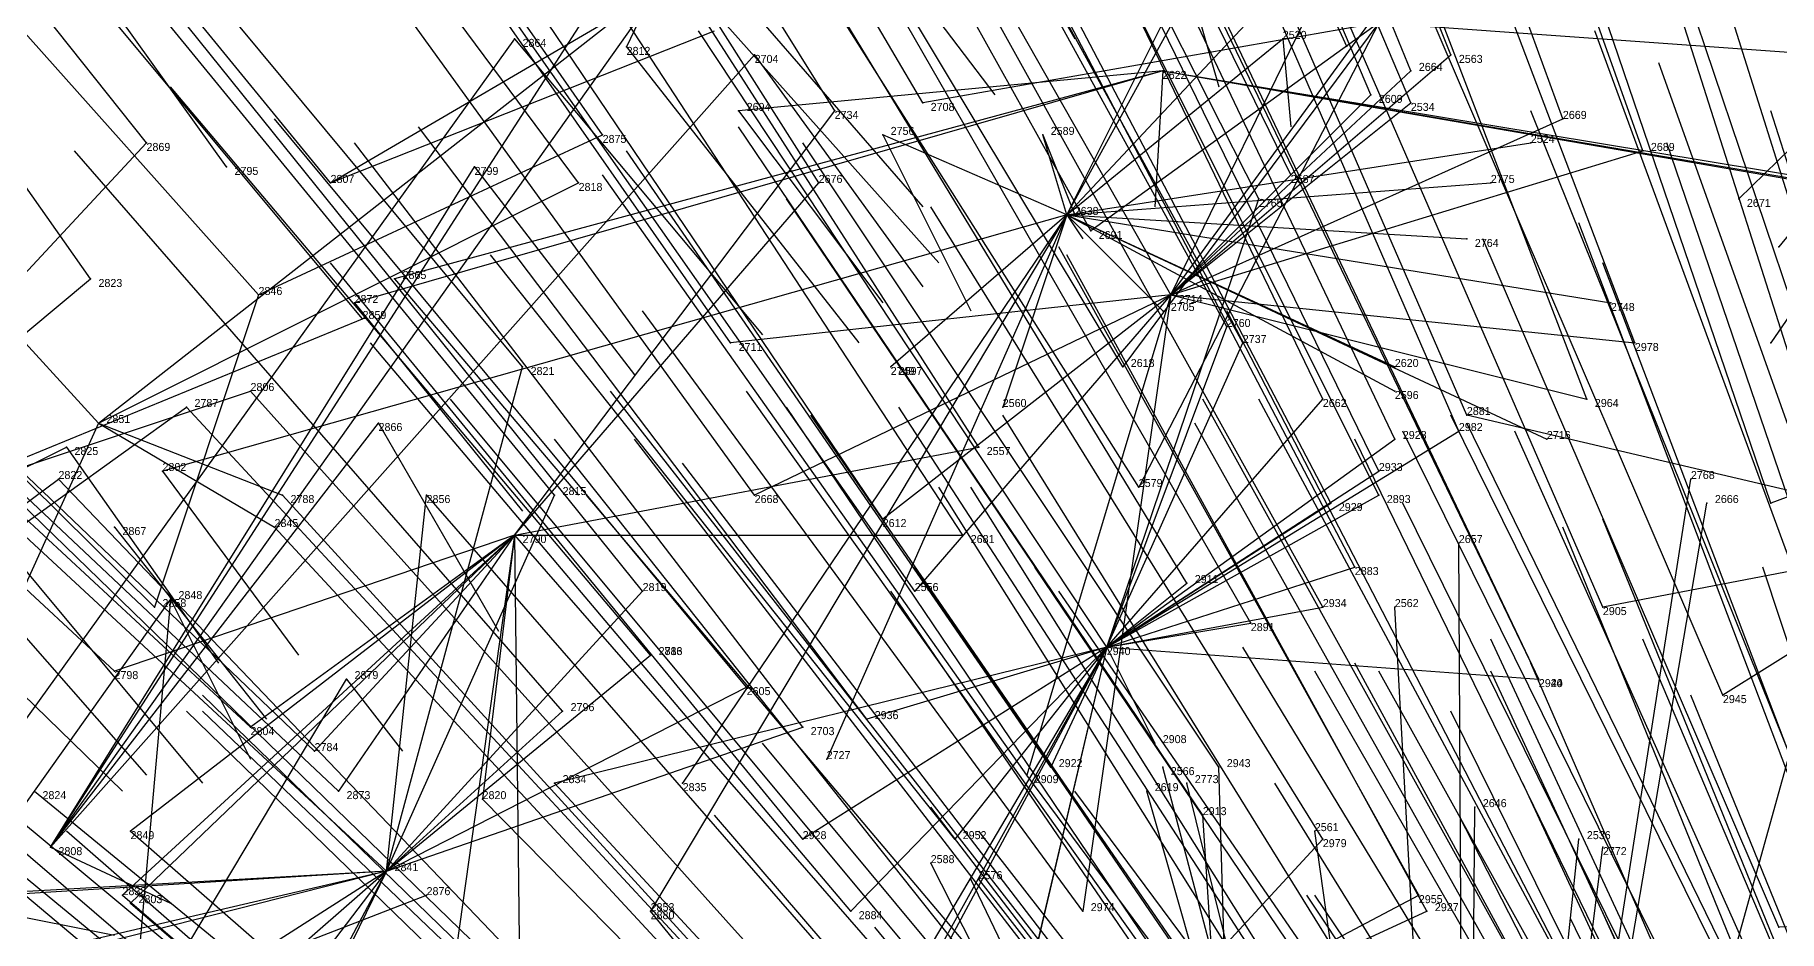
# Model space of a CAD drawing. Extents: x -0.5 to 0.59, y -0.5 to 0.58.
# Drawn here: x -0.3299 to -0.112, y 0.2675 to 0.3795 of the extents above; entities that cross this region are included whole.
import ezdxf

# ---------------------------------------------------------------- set-up
doc = ezdxf.new("R2010")
doc.units = 0
for name, color, linetype in [('Clients', 3, 'CONTINUOUS'), ('Facilities', 3, 'CONTINUOUS'), ('Facilities_lines', 3, 'CONTINUOUS'), ('Normals', 1, 'CONTINUOUS'), ('Source_points', 5, 'CONTINUOUS'), ('Text', 3, 'CONTINUOUS')]:
    doc.layers.add(name, color=color, linetype=linetype)

msp = doc.modelspace()

# ---------------------------------------------------------------- linework, layer by layer
at = {"layer": 'Clients', "color": 5}
for p in [(-0.256, 0.378, -1.25), (-0.174, 0.379, -1.25), (-0.24, 0.377, -1.25), (-0.158, 0.375, -1.018), (-0.153, 0.377, -1.016), (-0.219, 0.371, -1.076), (-0.163, 0.372, -1.015), (-0.158, 0.371, -1.007), (-0.242, 0.37, -1.25), (-0.23, 0.37, -1.089), (-0.139, 0.369, -0.987), (-0.259, 0.367, -1.123), (-0.224, 0.367, -1.25), (-0.204, 0.367, -1.25), (-0.316, 0.366, -1.209), (-0.143, 0.366, -1.25), (-0.129, 0.365, -0.968), (-0.275, 0.363, -1.25), (-0.173, 0.362, -1.003), (-0.262, 0.361, -1.115), (-0.232, 0.361, -1.074), (-0.148, 0.361, -1.25), (-0.177, 0.359, -1.001), (-0.117, 0.359, -1.25), (-0.198, 0.355, -1.016), (-0.151, 0.354, -1.25), (-0.112, 0.353, -1.25), (-0.323, 0.349, -1.25), (-0.285, 0.349, -1.25), (-0.29, 0.346, -1.25), (-0.189, 0.345, -1.25), (-0.133, 0.346, -1.25), (-0.289, 0.344, -1.125), (-0.181, 0.343, -0.97), (-0.243, 0.341, -1.046), (-0.179, 0.341, -0.964), (-0.13, 0.341, -0.912), (-0.113, 0.341, -1.25), (-0.269, 0.338, -1.079), (-0.223, 0.338, -1.25), (-0.223, 0.338, -1.25), (-0.194, 0.338, -0.975), (-0.16, 0.338, -1.25), (-0.303, 0.335, -1.13), (-0.169, 0.334, -0.935), (-0.16, 0.335, -1.25), (-0.136, 0.334, -0.9), (-0.311, 0.333, -1.139), (-0.209, 0.333, -1.25), (-0.151, 0.332, -0.912), (-0.287, 0.331, -1.25), (-0.152, 0.33, -0.909), (-0.326, 0.328, -1.25), (-0.212, 0.328, -0.975), (-0.16, 0.329, -0.915), (-0.141, 0.329, -1.25), (-0.314, 0.325, -1.25), (-0.162, 0.325, -0.909), (-0.327, 0.324, -1.152), (-0.192, 0.323, -0.939), (-0.123, 0.324, -1.25), (-0.299, 0.322, -1.098), (-0.281, 0.322, -1.068), (-0.265, 0.322, -1.042), (-0.24, 0.322, -1.004), (-0.168, 0.321, -0.905), (-0.162, 0.322, -0.9), (-0.121, 0.321, -1.25), (-0.113, 0.321, -0.851), (-0.224, 0.319, -0.974), (-0.3, 0.318, -1.093), (-0.214, 0.317, -0.956), (-0.152, 0.316, -1.25), (-0.165, 0.313, -0.884), (-0.254, 0.31, -1.003), (-0.22, 0.31, -0.952), (-0.186, 0.311, -0.907), (-0.315, 0.308, -1.101), (-0.169, 0.308, -0.88), (-0.16, 0.308, -1.25), (-0.134, 0.308, -0.84), (-0.178, 0.306, -0.885), (-0.253, 0.302, -0.985), (-0.253, 0.302, -0.985), (-0.32, 0.3, -1.096), (-0.291, 0.299, -1.25), (-0.142, 0.299, -0.828), (-0.142, 0.299, -0.828), (-0.241, 0.298, -0.958), (-0.119, 0.297, -0.8), (-0.264, 0.295, -0.99), (-0.303, 0.293, -1.054), (-0.234, 0.293, -0.937), (-0.226, 0.294, -0.927), (-0.295, 0.29, -1.035), (-0.19, 0.291, -0.869), (-0.231, 0.289, -1.25), (-0.203, 0.288, -0.881), (-0.189, 0.288, -1.25), (-0.182, 0.288, -0.853), (-0.265, 0.286, -0.975), (-0.249, 0.286, -1.25), (-0.206, 0.287, -0.882), (-0.186, 0.286, -1.25), (-0.292, 0.285, -1.019), (-0.274, 0.284, -0.987), (-0.191, 0.285, -1.25), (-0.184, 0.282, -0.843), (-0.15, 0.283, -1.25), (-0.318, 0.28, -1.059), (-0.17, 0.28, -1.25), (-0.234, 0.279, -0.912), (-0.215, 0.279, -0.881), (-0.169, 0.279, -0.815), (-0.137, 0.279, -1.25), (-0.134, 0.278, -1.25), (-0.218, 0.276, -1.25), (-0.213, 0.274, -1.25), (-0.319, 0.272, -1.049), (-0.318, 0.271, -1.045), (-0.281, 0.272, -1.25), (-0.157, 0.272, -0.784), (-0.253, 0.27, -1.25), (-0.253, 0.27, -1.25), (-0.228, 0.27, -0.882), (-0.199, 0.27, -0.838), (-0.156, 0.27, -0.78), (-0.112, 0.268, -0.727)]:
    msp.add_point(p, dxfattribs=at)
at = {"layer": 'Facilities', "color": 3}
for p in [(-0.27, 0.379, -1.25), (-0.189, 0.375, -1.25), (-0.306, 0.363, -1.186), (-0.293, 0.361, -1.163), (-0.201, 0.357, -1.25), (-0.302, 0.347, -1.152), (-0.188, 0.347, -0.985), (-0.322, 0.331, -1.155), (-0.32, 0.318, -1.25), (-0.27, 0.317, -1.041), (-0.313, 0.309, -1.25), (-0.196, 0.303, -0.902), (-0.328, 0.278, -1.25), (-0.286, 0.275, -0.992)]:
    msp.add_point(p, dxfattribs=at)
at = {"layer": 'Facilities_lines', "color": 3}
for p, q in [((-0.231, 0.431, -1.224), (-0.256, 0.378, -1.25)), ((-0.201, 0.357, -1.25), (-0.174, 0.406, -1.25)), ((-0.068, 0.407, -1.25), (-0.117, 0.359, -1.25)), ((-0.068, 0.407, -1.25), (-0.113, 0.341, -1.25)), ((-0.068, 0.407, -1.25), (-0.112, 0.353, -1.25)), ((-0.293, 0.361, -1.163), (-0.223, 0.402, -1.151)), ((-0.328, 0.278, -1.25), (-0.252, 0.396, -1.25)), ((-0.322, 0.331, -1.155), (-0.244, 0.392, -1.154)), ((-0.328, 0.278, -1.25), (-0.25, 0.388, -1.25)), ((-0.201, 0.357, -1.25), (-0.171, 0.389, -1.25)), ((-0.201, 0.357, -1.25), (-0.186, 0.387, -1.25)), ((-0.188, 0.347, -0.985), (-0.169, 0.386, -1.053)), ((-0.188, 0.347, -0.985), (-0.161, 0.384, -1.041)), ((-0.293, 0.361, -1.163), (-0.245, 0.38, -1.13)), ((-0.162, 0.381, -1.034), (-0.219, 0.371, -1.076)), ((-0.162, 0.381, -1.034), (-0.198, 0.355, -1.016)), ((-0.162, 0.381, -1.034), (-0.194, 0.338, -0.975)), ((-0.162, 0.381, -1.034), (-0.192, 0.323, -0.939)), ((-0.162, 0.381, -1.034), (-0.092, 0.376, -0.967)), ((-0.27, 0.379, -1.25), (-0.357, 0.258, -1.25)), ((-0.201, 0.357, -1.25), (-0.174, 0.379, -1.25)), ((-0.328, 0.278, -1.25), (-0.24, 0.377, -1.25)), ((-0.189, 0.375, -1.25), (-0.29, 0.346, -1.25)), ((-0.189, 0.375, -1.25), (-0.285, 0.349, -1.25)), ((-0.189, 0.375, -1.25), (-0.242, 0.37, -1.25)), ((-0.189, 0.375, -1.25), (-0.05, 0.351, -1.25)), ((-0.189, 0.375, -1.25), (0.022, 0.339, -1.25)), ((-0.189, 0.375, -1.25), (-0.02, 0.347, -1.25)), ((-0.188, 0.347, -0.985), (-0.153, 0.377, -1.016)), ((-0.188, 0.347, -0.985), (-0.158, 0.375, -1.018)), ((-0.188, 0.347, -0.985), (-0.163, 0.372, -1.015)), ((-0.188, 0.347, -0.985), (-0.158, 0.371, -1.007)), ((-0.27, 0.317, -1.041), (-0.23, 0.37, -1.089)), ((-0.188, 0.347, -0.985), (-0.139, 0.369, -0.987)), ((-0.302, 0.347, -1.152), (-0.259, 0.367, -1.123)), ((-0.201, 0.357, -1.25), (-0.224, 0.367, -1.25)), ((-0.201, 0.357, -1.25), (-0.204, 0.367, -1.25)), ((-0.396, 0.28, -1.213), (-0.316, 0.366, -1.209)), ((-0.201, 0.357, -1.25), (-0.143, 0.366, -1.25)), ((-0.188, 0.347, -0.985), (-0.129, 0.365, -0.968)), ((-0.328, 0.278, -1.25), (-0.275, 0.363, -1.25)), ((-0.188, 0.347, -0.985), (-0.173, 0.362, -1.003)), ((-0.322, 0.331, -1.155), (-0.262, 0.361, -1.115)), ((-0.27, 0.317, -1.041), (-0.232, 0.361, -1.074)), ((-0.201, 0.357, -1.25), (-0.148, 0.361, -1.25)), ((-0.196, 0.303, -0.902), (-0.177, 0.359, -1.001)), ((-0.201, 0.357, -1.25), (-0.314, 0.325, -1.25)), ((-0.201, 0.357, -1.25), (-0.253, 0.27, -1.25)), ((-0.201, 0.357, -1.25), (-0.249, 0.286, -1.25)), ((-0.201, 0.357, -1.25), (-0.231, 0.289, -1.25)), ((-0.201, 0.357, -1.25), (-0.223, 0.338, -1.25)), ((-0.201, 0.357, -1.25), (-0.223, 0.338, -1.25)), ((-0.201, 0.357, -1.25), (-0.209, 0.333, -1.25)), ((-0.201, 0.357, -1.25), (-0.16, 0.335, -1.25)), ((-0.201, 0.357, -1.25), (-0.16, 0.338, -1.25)), ((-0.201, 0.357, -1.25), (-0.189, 0.345, -1.25)), ((-0.201, 0.357, -1.25), (-0.141, 0.329, -1.25)), ((-0.201, 0.357, -1.25), (-0.133, 0.346, -1.25)), ((-0.201, 0.357, -1.25), (-0.151, 0.354, -1.25)), ((-0.394, 0.29, -1.223), (-0.323, 0.349, -1.25)), ((-0.302, 0.347, -1.152), (-0.315, 0.308, -1.101)), ((-0.188, 0.347, -0.985), (-0.243, 0.341, -1.046)), ((-0.188, 0.347, -0.985), (-0.24, 0.322, -1.004)), ((-0.188, 0.347, -0.985), (-0.224, 0.319, -0.974)), ((-0.188, 0.347, -0.985), (-0.22, 0.31, -0.952)), ((-0.188, 0.347, -0.985), (-0.206, 0.287, -0.882)), ((-0.188, 0.347, -0.985), (-0.199, 0.27, -0.838)), ((-0.188, 0.347, -0.985), (-0.136, 0.334, -0.9)), ((-0.188, 0.347, -0.985), (-0.13, 0.341, -0.912)), ((-0.345, 0.321, -1.179), (-0.289, 0.344, -1.125)), ((-0.196, 0.303, -0.902), (-0.181, 0.343, -0.97)), ((-0.196, 0.303, -0.902), (-0.179, 0.341, -0.964)), ((-0.286, 0.275, -0.992), (-0.269, 0.338, -1.079)), ((-0.064, 0.339, -0.863), (-0.113, 0.321, -0.851)), ((-0.345, 0.321, -1.179), (-0.303, 0.335, -1.13)), ((-0.196, 0.303, -0.902), (-0.169, 0.334, -0.935)), ((-0.361, 0.297, -1.169), (-0.311, 0.333, -1.139)), ((-0.087, 0.317, -0.823), (-0.151, 0.332, -0.912)), ((-0.322, 0.331, -1.155), (-0.341, 0.289, -1.119)), ((-0.328, 0.278, -1.25), (-0.287, 0.331, -1.25)), ((-0.322, 0.331, -1.155), (-0.299, 0.322, -1.098)), ((-0.322, 0.331, -1.155), (-0.3, 0.318, -1.093)), ((-0.196, 0.303, -0.902), (-0.152, 0.33, -0.909)), ((-0.396, 0.293, -1.232), (-0.326, 0.328, -1.25)), ((-0.27, 0.317, -1.041), (-0.212, 0.328, -0.975)), ((-0.196, 0.303, -0.902), (-0.16, 0.329, -0.915)), ((-0.196, 0.303, -0.902), (-0.162, 0.325, -0.909)), ((-0.386, 0.28, -1.192), (-0.327, 0.324, -1.152)), ((-0.151, 0.145, -1.25), (-0.123, 0.324, -1.25)), ((-0.286, 0.275, -0.992), (-0.265, 0.322, -1.042)), ((-0.286, 0.275, -0.992), (-0.281, 0.322, -1.068)), ((-0.196, 0.303, -0.902), (-0.162, 0.322, -0.9)), ((-0.196, 0.303, -0.902), (-0.168, 0.321, -0.905)), ((-0.151, 0.145, -1.25), (-0.121, 0.321, -1.25)), ((-0.27, 0.317, -1.041), (-0.32, 0.3, -1.096)), ((-0.27, 0.317, -1.041), (-0.319, 0.272, -1.049)), ((-0.27, 0.317, -1.041), (-0.318, 0.271, -1.045)), ((-0.27, 0.317, -1.041), (-0.318, 0.28, -1.059)), ((-0.27, 0.317, -1.041), (-0.303, 0.293, -1.054)), ((-0.27, 0.317, -1.041), (-0.295, 0.29, -1.035)), ((-0.27, 0.317, -1.041), (-0.292, 0.285, -1.019)), ((-0.27, 0.317, -1.041), (-0.279, 0.253, -0.94)), ((-0.27, 0.317, -1.041), (-0.274, 0.284, -0.987)), ((-0.27, 0.317, -1.041), (-0.214, 0.317, -0.956)), ((-0.27, 0.317, -1.041), (-0.269, 0.23, -0.885)), ((-0.087, 0.317, -0.823), (-0.134, 0.308, -0.84)), ((-0.087, 0.317, -0.823), (-0.119, 0.297, -0.8)), ((-0.151, 0.145, -1.25), (-0.152, 0.316, -1.25)), ((-0.196, 0.303, -0.902), (-0.165, 0.313, -0.884)), ((-0.286, 0.275, -0.992), (-0.254, 0.31, -1.003)), ((-0.196, 0.303, -0.902), (-0.186, 0.311, -0.907)), ((-0.313, 0.309, -1.25), (-0.34, 0.271, -1.25)), ((-0.313, 0.309, -1.25), (-0.317, 0.264, -1.25)), ((-0.196, 0.303, -0.902), (-0.169, 0.308, -0.88)), ((-0.151, 0.145, -1.25), (-0.16, 0.308, -1.25)), ((-0.196, 0.303, -0.902), (-0.178, 0.306, -0.885)), ((-0.196, 0.303, -0.902), (-0.265, 0.286, -0.975)), ((-0.196, 0.303, -0.902), (-0.234, 0.279, -0.912)), ((-0.196, 0.303, -0.902), (-0.228, 0.27, -0.882)), ((-0.196, 0.303, -0.902), (-0.226, 0.294, -0.927)), ((-0.196, 0.303, -0.902), (-0.222, 0.259, -0.853)), ((-0.196, 0.303, -0.902), (-0.221, 0.258, -0.849)), ((-0.196, 0.303, -0.902), (-0.218, 0.262, -0.853)), ((-0.196, 0.303, -0.902), (-0.215, 0.279, -0.881)), ((-0.196, 0.303, -0.902), (-0.208, 0.252, -0.817)), ((-0.196, 0.303, -0.902), (-0.207, 0.256, -0.823)), ((-0.196, 0.303, -0.902), (-0.203, 0.288, -0.881)), ((-0.196, 0.303, -0.902), (-0.142, 0.299, -0.828)), ((-0.196, 0.303, -0.902), (-0.19, 0.291, -0.869)), ((-0.196, 0.303, -0.902), (-0.142, 0.299, -0.828)), ((-0.286, 0.275, -0.992), (-0.253, 0.302, -0.985)), ((-0.286, 0.275, -0.992), (-0.253, 0.302, -0.985)), ((-0.355, 0.192, -1.25), (-0.291, 0.299, -1.25)), ((-0.286, 0.275, -0.992), (-0.241, 0.298, -0.958)), ((-0.286, 0.275, -0.992), (-0.264, 0.295, -0.99)), ((-0.286, 0.275, -0.992), (-0.234, 0.293, -0.937)), ((-0.151, 0.145, -1.25), (-0.11, 0.292, -1.25)), ((-0.151, 0.145, -1.25), (-0.189, 0.288, -1.25)), ((-0.18, 0.22, -0.711), (-0.182, 0.288, -0.853)), ((-0.151, 0.145, -1.25), (-0.186, 0.286, -1.25)), ((-0.151, 0.145, -1.25), (-0.191, 0.285, -1.25)), ((-0.18, 0.22, -0.711), (-0.184, 0.282, -0.843)), ((-0.151, 0.145, -1.25), (-0.15, 0.283, -1.25)), ((-0.151, 0.145, -1.25), (-0.17, 0.28, -1.25)), ((-0.193, 0.253, -0.794), (-0.169, 0.279, -0.815)), ((-0.151, 0.145, -1.25), (-0.137, 0.279, -1.25)), ((-0.151, 0.145, -1.25), (-0.134, 0.278, -1.25)), ((-0.286, 0.275, -0.992), (-0.357, 0.257, -1.099)), ((-0.286, 0.275, -0.992), (-0.357, 0.271, -1.121)), ((-0.286, 0.275, -0.992), (-0.35, 0.271, -1.108)), ((-0.286, 0.275, -0.992), (-0.346, 0.261, -1.083)), ((-0.286, 0.275, -0.992), (-0.344, 0.238, -1.046)), ((-0.286, 0.275, -0.992), (-0.325, 0.224, -0.987)), ((-0.286, 0.275, -0.992), (-0.325, 0.241, -1.012)), ((-0.286, 0.275, -0.992), (-0.312, 0.222, -0.956)), ((-0.286, 0.275, -0.992), (-0.309, 0.232, -0.965)), ((-0.151, 0.145, -1.25), (-0.218, 0.276, -1.25)), ((-0.151, 0.145, -1.25), (-0.213, 0.274, -1.25)), ((-0.325, 0.255, -1.25), (-0.281, 0.272, -1.25)), ((-0.193, 0.253, -0.794), (-0.157, 0.272, -0.784)), ((-0.151, 0.145, -1.25), (-0.253, 0.27, -1.25)), ((-0.193, 0.253, -0.794), (-0.156, 0.27, -0.78)), ((-0.057, 0.269, -0.686), (-0.112, 0.268, -0.727))]:
    msp.add_line(p, q, dxfattribs=at)
at = {"layer": 'Normals', "color": 1}
for p, q in [((-0.158, 0.375, -1.018), (-0.193, 0.461, -0.98)), ((-0.153, 0.377, -1.016), (-0.187, 0.462, -0.978)), ((-0.163, 0.372, -1.015), (-0.199, 0.457, -0.977)), ((-0.158, 0.371, -1.007), (-0.194, 0.456, -0.97)), ((-0.139, 0.369, -0.987), (-0.171, 0.457, -0.95)), ((-0.129, 0.365, -0.968), (-0.16, 0.452, -0.93)), ((-0.219, 0.371, -1.076), (-0.266, 0.451, -1.039)), ((-0.23, 0.37, -1.089), (-0.279, 0.449, -1.052)), ((-0.173, 0.362, -1.003), (-0.214, 0.446, -0.966)), ((-0.316, 0.366, -1.209), (-0.378, 0.444, -1.209)), ((-0.306, 0.363, -1.186), (-0.364, 0.444, -1.179)), ((-0.259, 0.367, -1.123), (-0.312, 0.443, -1.085)), ((-0.177, 0.359, -1.001), (-0.219, 0.442, -0.965)), ((-0.232, 0.361, -1.074), (-0.282, 0.44, -1.037)), ((-0.293, 0.361, -1.163), (-0.356, 0.438, -1.15)), ((-0.198, 0.355, -1.016), (-0.243, 0.436, -0.979)), ((-0.262, 0.361, -1.115), (-0.317, 0.435, -1.077)), ((-0.188, 0.347, -0.985), (-0.234, 0.428, -0.949)), ((-0.13, 0.341, -0.912), (-0.163, 0.428, -0.875)), ((-0.181, 0.343, -0.97), (-0.226, 0.425, -0.934)), ((-0.179, 0.341, -0.964), (-0.224, 0.423, -0.928)), ((-0.302, 0.347, -1.152), (-0.368, 0.421, -1.132)), ((-0.136, 0.334, -0.9), (-0.169, 0.42, -0.864)), ((-0.243, 0.341, -1.046), (-0.296, 0.417, -1.009)), ((-0.194, 0.338, -0.975), (-0.242, 0.418, -0.939)), ((-0.169, 0.334, -0.935), (-0.209, 0.417, -0.897)), ((-0.151, 0.332, -0.912), (-0.188, 0.417, -0.875)), ((-0.101, 0.328, -0.858), (-0.129, 0.417, -0.822)), ((-0.289, 0.344, -1.125), (-0.349, 0.416, -1.087)), ((-0.221, 0.416, -1.25), (-0.2, 0.379, -1.159)), ((-0.152, 0.33, -0.909), (-0.189, 0.415, -0.872)), ((-0.323, 0.349, -1.25), (-0.368, 0.413, -1.312)), ((-0.16, 0.329, -0.915), (-0.2, 0.413, -0.878)), ((-0.102, 0.321, -0.843), (-0.132, 0.41, -0.806)), ((-0.269, 0.338, -1.079), (-0.328, 0.409, -1.043)), ((-0.238, 0.409, -1.25), (-0.21, 0.372, -1.161)), ((-0.162, 0.325, -0.909), (-0.203, 0.409, -0.872)), ((-0.113, 0.321, -0.851), (-0.143, 0.409, -0.814)), ((-0.212, 0.328, -0.975), (-0.262, 0.406, -0.94)), ((-0.162, 0.322, -0.9), (-0.203, 0.404, -0.862)), ((-0.322, 0.331, -1.155), (-0.388, 0.403, -1.131)), ((-0.192, 0.323, -0.939), (-0.242, 0.402, -0.904)), ((-0.168, 0.321, -0.905), (-0.211, 0.403, -0.867)), ((-0.102, 0.312, -0.82), (-0.13, 0.4, -0.783)), ((-0.24, 0.322, -1.004), (-0.295, 0.398, -0.968)), ((-0.224, 0.319, -0.974), (-0.276, 0.396, -0.939)), ((-0.214, 0.317, -0.956), (-0.265, 0.395, -0.92)), ((-0.252, 0.396, -1.25), (-0.219, 0.358, -1.163)), ((-0.165, 0.313, -0.884), (-0.208, 0.395, -0.846)), ((-0.265, 0.322, -1.042), (-0.324, 0.394, -1.005)), ((-0.134, 0.308, -0.84), (-0.171, 0.393, -0.801)), ((-0.25, 0.388, -1.25), (-0.217, 0.351, -1.163)), ((-0.186, 0.311, -0.907), (-0.234, 0.39, -0.869)), ((-0.169, 0.308, -0.88), (-0.214, 0.389, -0.841)), ((-0.171, 0.389, -1.25), (-0.166, 0.378, -1.151)), ((-0.22, 0.31, -0.952), (-0.274, 0.387, -0.915)), ((-0.178, 0.306, -0.885), (-0.224, 0.386, -0.846)), ((-0.186, 0.387, -1.25), (-0.182, 0.373, -1.151)), ((-0.254, 0.31, -1.003), (-0.312, 0.382, -0.965)), ((-0.142, 0.299, -0.828), (-0.182, 0.383, -0.79)), ((-0.142, 0.299, -0.828), (-0.182, 0.382, -0.789)), ((-0.119, 0.297, -0.8), (-0.156, 0.383, -0.764)), ((-0.196, 0.303, -0.902), (-0.247, 0.38, -0.864)), ((-0.103, 0.293, -0.776), (-0.135, 0.38, -0.739)), ((-0.27, 0.379, -1.25), (-0.239, 0.342, -1.162)), ((-0.256, 0.378, -1.25), (-0.227, 0.341, -1.162)), ((-0.174, 0.379, -1.25), (-0.173, 0.368, -1.151)), ((-0.24, 0.377, -1.25), (-0.219, 0.348, -1.156)), ((-0.189, 0.375, -1.25), (-0.19, 0.358, -1.151)), ((-0.096, 0.289, -0.76), (-0.127, 0.376, -0.723)), ((-0.315, 0.308, -1.101), (-0.381, 0.373, -1.064)), ((-0.253, 0.302, -0.985), (-0.313, 0.373, -0.947)), ((-0.253, 0.302, -0.985), (-0.313, 0.373, -0.947)), ((-0.241, 0.298, -0.958), (-0.3, 0.369, -0.92)), ((-0.242, 0.37, -1.25), (-0.224, 0.346, -1.155)), ((-0.108, 0.283, -0.759), (-0.143, 0.37, -0.722)), ((-0.085, 0.282, -0.737), (-0.113, 0.37, -0.699)), ((-0.226, 0.294, -0.927), (-0.282, 0.368, -0.89)), ((-0.19, 0.291, -0.869), (-0.242, 0.368, -0.832)), ((-0.224, 0.367, -1.25), (-0.213, 0.345, -1.153)), ((-0.204, 0.367, -1.25), (-0.2, 0.357, -1.151)), ((-0.264, 0.295, -0.99), (-0.325, 0.365, -0.952)), ((-0.234, 0.293, -0.937), (-0.29, 0.366, -0.899)), ((-0.203, 0.288, -0.881), (-0.256, 0.365, -0.844)), ((-0.182, 0.288, -0.853), (-0.234, 0.366, -0.816)), ((-0.143, 0.366, -1.25), (-0.143, 0.366, -1.15)), ((-0.096, 0.278, -0.735), (-0.126, 0.366, -0.698)), ((-0.32, 0.3, -1.096), (-0.388, 0.363, -1.059)), ((-0.275, 0.363, -1.25), (-0.255, 0.337, -1.156)), ((-0.206, 0.287, -0.882), (-0.259, 0.362, -0.845)), ((-0.148, 0.361, -1.25), (-0.148, 0.361, -1.15)), ((-0.184, 0.282, -0.843), (-0.236, 0.359, -0.806)), ((-0.169, 0.279, -0.815), (-0.218, 0.358, -0.779)), ((-0.117, 0.359, -1.25), (-0.117, 0.359, -1.15)), ((-0.303, 0.293, -1.054), (-0.371, 0.356, -1.016)), ((-0.201, 0.357, -1.25), (-0.199, 0.354, -1.15)), ((-0.104, 0.269, -0.721), (-0.137, 0.356, -0.685)), ((-0.295, 0.29, -1.035), (-0.362, 0.354, -0.997)), ((-0.151, 0.354, -1.25), (-0.151, 0.354, -1.15)), ((-0.112, 0.268, -0.727), (-0.149, 0.354, -0.69)), ((-0.234, 0.279, -0.912), (-0.293, 0.351, -0.875)), ((-0.215, 0.279, -0.881), (-0.273, 0.352, -0.845)), ((-0.157, 0.272, -0.784), (-0.202, 0.353, -0.749)), ((-0.156, 0.27, -0.78), (-0.201, 0.352, -0.744)), ((-0.101, 0.264, -0.708), (-0.134, 0.351, -0.67)), ((-0.112, 0.353, -1.25), (-0.112, 0.353, -1.15)), ((-0.285, 0.349, -1.25), (-0.262, 0.322, -1.157)), ((-0.292, 0.285, -1.019), (-0.359, 0.348, -0.98)), ((-0.29, 0.346, -1.25), (-0.269, 0.32, -1.156)), ((-0.199, 0.27, -0.838), (-0.254, 0.345, -0.802)), ((-0.189, 0.345, -1.25), (-0.189, 0.345, -1.15)), ((-0.138, 0.262, -0.74), (-0.181, 0.345, -0.704)), ((-0.133, 0.346, -1.25), (-0.133, 0.346, -1.15)), ((-0.228, 0.27, -0.882), (-0.288, 0.341, -0.846)), ((-0.113, 0.341, -1.25), (-0.113, 0.341, -1.15)), ((-0.354, 0.34, -1.25), (-0.309, 0.286, -1.179)), ((-0.286, 0.275, -0.992), (-0.354, 0.338, -0.954)), ((-0.223, 0.338, -1.25), (-0.223, 0.338, -1.15)), ((-0.223, 0.338, -1.25), (-0.223, 0.338, -1.15)), ((-0.16, 0.338, -1.25), (-0.16, 0.338, -1.15)), ((-0.359, 0.336, -1.25), (-0.316, 0.287, -1.174)), ((-0.303, 0.335, -1.13), (-0.241, 0.266, -1.167)), ((-0.218, 0.262, -0.853), (-0.278, 0.334, -0.817)), ((-0.201, 0.262, -0.825), (-0.258, 0.335, -0.788)), ((-0.187, 0.259, -0.8), (-0.241, 0.335, -0.763)), ((-0.139, 0.253, -0.722), (-0.184, 0.334, -0.685)), ((-0.133, 0.252, -0.712), (-0.177, 0.334, -0.676)), ((-0.16, 0.335, -1.25), (-0.16, 0.335, -1.15)), ((-0.311, 0.333, -1.139), (-0.248, 0.265, -1.176)), ((-0.184, 0.256, -0.788), (-0.236, 0.333, -0.752)), ((-0.18, 0.255, -0.781), (-0.233, 0.332, -0.744)), ((-0.172, 0.256, -0.77), (-0.222, 0.333, -0.732)), ((-0.209, 0.333, -1.25), (-0.209, 0.333, -1.15)), ((-0.16, 0.253, -0.748), (-0.209, 0.332, -0.71)), ((-0.112, 0.249, -0.682), (-0.153, 0.332, -0.645)), ((-0.274, 0.265, -0.954), (-0.341, 0.33, -0.917)), ((-0.287, 0.331, -1.25), (-0.272, 0.305, -1.155)), ((-0.139, 0.249, -0.714), (-0.185, 0.331, -0.677)), ((-0.118, 0.247, -0.684), (-0.159, 0.33, -0.647)), ((-0.11, 0.247, -0.675), (-0.151, 0.331, -0.639)), ((-0.107, 0.245, -0.669), (-0.145, 0.33, -0.631)), ((-0.326, 0.328, -1.25), (-0.307, 0.301, -1.155)), ((-0.207, 0.256, -0.823), (-0.265, 0.329, -0.787)), ((-0.198, 0.255, -0.808), (-0.255, 0.329, -0.771)), ((-0.124, 0.245, -0.687), (-0.165, 0.329, -0.651)), ((-0.141, 0.329, -1.25), (-0.141, 0.329, -1.15)), ((-0.314, 0.325, -1.25), (-0.297, 0.302, -1.154)), ((-0.193, 0.253, -0.794), (-0.249, 0.326, -0.757)), ((-0.327, 0.324, -1.152), (-0.261, 0.255, -1.18)), ((-0.168, 0.245, -0.743), (-0.217, 0.323, -0.705)), ((-0.164, 0.245, -0.737), (-0.213, 0.323, -0.699)), ((-0.123, 0.324, -1.25), (-0.123, 0.324, -1.15)), ((-0.356, 0.321, -1.25), (-0.319, 0.285, -1.164)), ((-0.299, 0.322, -1.098), (-0.236, 0.253, -1.135)), ((-0.281, 0.322, -1.068), (-0.22, 0.252, -1.104)), ((-0.201, 0.251, -0.804), (-0.261, 0.322, -0.767)), ((-0.118, 0.238, -0.663), (-0.159, 0.321, -0.625)), ((-0.121, 0.321, -1.25), (-0.121, 0.321, -1.15)), ((-0.311, 0.26, -1.014), (-0.381, 0.32, -0.976)), ((-0.099, 0.233, -0.633), (-0.134, 0.319, -0.596)), ((-0.32, 0.318, -1.25), (-0.301, 0.294, -1.155)), ((-0.3, 0.318, -1.093), (-0.237, 0.25, -1.131)), ((-0.27, 0.317, -1.041), (-0.209, 0.247, -1.078)), ((-0.104, 0.232, -0.635), (-0.139, 0.318, -0.597)), ((-0.152, 0.316, -1.25), (-0.152, 0.316, -1.15)), ((-0.168, 0.237, -0.726), (-0.22, 0.313, -0.688)), ((-0.153, 0.236, -0.703), (-0.205, 0.313, -0.665)), ((-0.085, 0.225, -0.602), (-0.114, 0.313, -0.564)), ((-0.171, 0.234, -0.724), (-0.223, 0.31, -0.686)), ((-0.149, 0.233, -0.692), (-0.202, 0.31, -0.655)), ((-0.313, 0.309, -1.25), (-0.303, 0.289, -1.153)), ((-0.16, 0.308, -1.25), (-0.16, 0.308, -1.15)), ((-0.131, 0.224, -0.649), (-0.179, 0.303, -0.611)), ((-0.109, 0.22, -0.615), (-0.148, 0.304, -0.577)), ((-0.093, 0.219, -0.594), (-0.129, 0.304, -0.557)), ((-0.121, 0.22, -0.628), (-0.165, 0.301, -0.591)), ((-0.106, 0.216, -0.601), (-0.143, 0.301, -0.564)), ((-0.291, 0.299, -1.25), (-0.284, 0.29, -1.151)), ((-0.124, 0.22, -0.631), (-0.17, 0.3, -0.593)), ((-0.117, 0.219, -0.62), (-0.162, 0.3, -0.583)), ((-0.109, 0.216, -0.605), (-0.148, 0.3, -0.568)), ((-0.361, 0.297, -1.169), (-0.287, 0.235, -1.195)), ((-0.242, 0.232, -0.838), (-0.309, 0.297, -0.801)), ((-0.088, 0.211, -0.573), (-0.123, 0.297, -0.534)), ((-0.244, 0.23, -0.839), (-0.311, 0.295, -0.802)), ((-0.242, 0.231, -0.837), (-0.309, 0.295, -0.8)), ((-0.112, 0.212, -0.599), (-0.153, 0.295, -0.562)), ((-0.18, 0.22, -0.711), (-0.239, 0.291, -0.673)), ((-0.341, 0.289, -1.119), (-0.27, 0.23, -1.155)), ((-0.231, 0.289, -1.25), (-0.231, 0.289, -1.15)), ((-0.189, 0.288, -1.25), (-0.189, 0.288, -1.15)), ((-0.265, 0.286, -0.975), (-0.202, 0.218, -1.013)), ((-0.249, 0.286, -1.25), (-0.249, 0.286, -1.15)), ((-0.151, 0.213, -0.652), (-0.206, 0.287, -0.614)), ((-0.186, 0.286, -1.25), (-0.186, 0.286, -1.15)), ((-0.126, 0.207, -0.606), (-0.175, 0.286, -0.57)), ((-0.105, 0.202, -0.57), (-0.144, 0.286, -0.532)), ((-0.33, 0.285, -1.089), (-0.258, 0.226, -1.126)), ((-0.274, 0.284, -0.987), (-0.21, 0.219, -1.026)), ((-0.145, 0.211, -0.64), (-0.2, 0.285, -0.603)), ((-0.191, 0.285, -1.25), (-0.191, 0.285, -1.15)), ((-0.184, 0.211, -0.7), (-0.245, 0.282, -0.663)), ((-0.162, 0.21, -0.663), (-0.218, 0.283, -0.625)), ((-0.11, 0.2, -0.569), (-0.152, 0.282, -0.532)), ((-0.15, 0.283, -1.25), (-0.15, 0.283, -1.15)), ((-0.256, 0.219, -0.843), (-0.326, 0.28, -0.805)), ((-0.318, 0.28, -1.059), (-0.248, 0.219, -1.096)), ((-0.155, 0.207, -0.646), (-0.212, 0.28, -0.608)), ((-0.17, 0.28, -1.25), (-0.17, 0.28, -1.15)), ((-0.337, 0.279, -1.093), (-0.265, 0.22, -1.13)), ((-0.328, 0.278, -1.25), (-0.313, 0.271, -1.151)), ((-0.137, 0.279, -1.25), (-0.137, 0.279, -1.15)), ((-0.134, 0.278, -1.25), (-0.134, 0.278, -1.15)), ((-0.218, 0.276, -1.25), (-0.218, 0.276, -1.15)), ((-0.213, 0.274, -1.25), (-0.213, 0.274, -1.15)), ((-0.155, 0.201, -0.634), (-0.212, 0.274, -0.597)), ((-0.34, 0.271, -1.25), (-0.32, 0.267, -1.152)), ((-0.319, 0.272, -1.049), (-0.249, 0.212, -1.087)), ((-0.318, 0.271, -1.045), (-0.248, 0.211, -1.083)), ((-0.281, 0.272, -1.25), (-0.281, 0.272, -1.15)), ((-0.119, 0.194, -0.57), (-0.171, 0.272, -0.533)), ((-0.118, 0.195, -0.569), (-0.17, 0.272, -0.532)), ((-0.097, 0.188, -0.53), (-0.135, 0.272, -0.49)), ((-0.253, 0.27, -1.25), (-0.253, 0.27, -1.15)), ((-0.253, 0.27, -1.25), (-0.253, 0.27, -1.15)), ((-0.098, 0.186, -0.526), (-0.138, 0.269, -0.486)), ((-0.166, 0.197, -0.643), (-0.225, 0.268, -0.606))]:
    msp.add_line(p, q, dxfattribs=at)
at = {"layer": 'Source_points', "color": 5}
for p in [(-0.27, 0.379, -1.25), (-0.256, 0.378, -1.25), (-0.174, 0.379, -1.25), (-0.24, 0.377, -1.25), (-0.189, 0.375, -1.25), (-0.158, 0.375, -1.018), (-0.153, 0.377, -1.016), (-0.219, 0.371, -1.076), (-0.163, 0.372, -1.015), (-0.158, 0.371, -1.007), (-0.242, 0.37, -1.25), (-0.23, 0.37, -1.089), (-0.139, 0.369, -0.987), (-0.259, 0.367, -1.123), (-0.224, 0.367, -1.25), (-0.204, 0.367, -1.25), (-0.316, 0.366, -1.209), (-0.143, 0.366, -1.25), (-0.129, 0.365, -0.968), (-0.306, 0.363, -1.186), (-0.275, 0.363, -1.25), (-0.173, 0.362, -1.003), (-0.293, 0.361, -1.163), (-0.262, 0.361, -1.115), (-0.232, 0.361, -1.074), (-0.148, 0.361, -1.25), (-0.177, 0.359, -1.001), (-0.117, 0.359, -1.25), (-0.201, 0.357, -1.25), (-0.198, 0.355, -1.016), (-0.151, 0.354, -1.25), (-0.112, 0.353, -1.25), (-0.323, 0.349, -1.25), (-0.285, 0.349, -1.25), (-0.302, 0.347, -1.152), (-0.188, 0.347, -0.985), (-0.29, 0.346, -1.25), (-0.189, 0.345, -1.25), (-0.133, 0.346, -1.25), (-0.289, 0.344, -1.125), (-0.181, 0.343, -0.97), (-0.243, 0.341, -1.046), (-0.179, 0.341, -0.964), (-0.13, 0.341, -0.912), (-0.113, 0.341, -1.25), (-0.269, 0.338, -1.079), (-0.223, 0.338, -1.25), (-0.223, 0.338, -1.25), (-0.194, 0.338, -0.975), (-0.16, 0.338, -1.25), (-0.303, 0.335, -1.13), (-0.169, 0.334, -0.935), (-0.16, 0.335, -1.25), (-0.136, 0.334, -0.9), (-0.311, 0.333, -1.139), (-0.209, 0.333, -1.25), (-0.151, 0.332, -0.912), (-0.322, 0.331, -1.155), (-0.287, 0.331, -1.25), (-0.152, 0.33, -0.909), (-0.326, 0.328, -1.25), (-0.212, 0.328, -0.975), (-0.16, 0.329, -0.915), (-0.141, 0.329, -1.25), (-0.314, 0.325, -1.25), (-0.162, 0.325, -0.909), (-0.327, 0.324, -1.152), (-0.192, 0.323, -0.939), (-0.123, 0.324, -1.25), (-0.299, 0.322, -1.098), (-0.281, 0.322, -1.068), (-0.265, 0.322, -1.042), (-0.24, 0.322, -1.004), (-0.168, 0.321, -0.905), (-0.162, 0.322, -0.9), (-0.121, 0.321, -1.25), (-0.113, 0.321, -0.851), (-0.224, 0.319, -0.974), (-0.32, 0.318, -1.25), (-0.3, 0.318, -1.093), (-0.27, 0.317, -1.041), (-0.214, 0.317, -0.956), (-0.152, 0.316, -1.25), (-0.165, 0.313, -0.884), (-0.254, 0.31, -1.003), (-0.22, 0.31, -0.952), (-0.186, 0.311, -0.907), (-0.315, 0.308, -1.101), (-0.313, 0.309, -1.25), (-0.169, 0.308, -0.88), (-0.16, 0.308, -1.25), (-0.134, 0.308, -0.84), (-0.178, 0.306, -0.885), (-0.196, 0.303, -0.902), (-0.253, 0.302, -0.985), (-0.253, 0.302, -0.985), (-0.32, 0.3, -1.096), (-0.291, 0.299, -1.25), (-0.142, 0.299, -0.828), (-0.142, 0.299, -0.828), (-0.241, 0.298, -0.958), (-0.119, 0.297, -0.8), (-0.264, 0.295, -0.99), (-0.303, 0.293, -1.054), (-0.234, 0.293, -0.937), (-0.226, 0.294, -0.927), (-0.295, 0.29, -1.035), (-0.19, 0.291, -0.869), (-0.231, 0.289, -1.25), (-0.203, 0.288, -0.881), (-0.189, 0.288, -1.25), (-0.182, 0.288, -0.853), (-0.265, 0.286, -0.975), (-0.249, 0.286, -1.25), (-0.206, 0.287, -0.882), (-0.186, 0.286, -1.25), (-0.292, 0.285, -1.019), (-0.274, 0.284, -0.987), (-0.191, 0.285, -1.25), (-0.184, 0.282, -0.843), (-0.15, 0.283, -1.25), (-0.318, 0.28, -1.059), (-0.17, 0.28, -1.25), (-0.328, 0.278, -1.25), (-0.234, 0.279, -0.912), (-0.215, 0.279, -0.881), (-0.169, 0.279, -0.815), (-0.137, 0.279, -1.25), (-0.134, 0.278, -1.25), (-0.286, 0.275, -0.992), (-0.218, 0.276, -1.25), (-0.213, 0.274, -1.25), (-0.319, 0.272, -1.049), (-0.318, 0.271, -1.045), (-0.281, 0.272, -1.25), (-0.157, 0.272, -0.784), (-0.253, 0.27, -1.25), (-0.253, 0.27, -1.25), (-0.228, 0.27, -0.882), (-0.199, 0.27, -0.838), (-0.156, 0.27, -0.78), (-0.112, 0.268, -0.727)]:
    msp.add_point(p, dxfattribs=at)

# ---------------------------------------------------------------- texts
at = {"layer": 'Text', "color": 3}
for s, p in [('2520', (-0.174, 0.379, -1.25)), ('2864', (-0.269, 0.378, -1.25)), ('2812', (-0.256, 0.377, -1.25)), ('2704', (-0.24, 0.376, -1.25)), ('2622', (-0.189, 0.374, -1.25)), ('2664', (-0.157, 0.375, -1.018)), ('2563', (-0.152, 0.376, -1.016)), ('2694', (-0.241, 0.37, -1.25)), ('2708', (-0.218, 0.37, -1.076)), ('2609', (-0.162, 0.371, -1.015)), ('2534', (-0.158, 0.37, -1.007)), ('2734', (-0.23, 0.369, -1.089)), ('2669', (-0.139, 0.369, -0.987)), ('2875', (-0.259, 0.366, -1.123)), ('2756', (-0.223, 0.367, -1.25)), ('2589', (-0.203, 0.367, -1.25)), ('2524', (-0.143, 0.366, -1.25)), ('2869', (-0.316, 0.365, -1.209)), ('2689', (-0.128, 0.365, -0.968)), ('2795', (-0.305, 0.362, -1.186)), ('2807', (-0.293, 0.361, -1.163)), ('2799', (-0.275, 0.362, -1.25)), ('2676', (-0.232, 0.361, -1.074)), ('2587', (-0.173, 0.361, -1.003)), ('2775', (-0.148, 0.361, -1.25)), ('2818', (-0.262, 0.36, -1.115)), ('2638', (-0.2, 0.357, -1.25)), ('2765', (-0.177, 0.358, -1.001)), ('2671', (-0.116, 0.358, -1.25)), ('2691', (-0.197, 0.354, -1.016)), ('2764', (-0.15, 0.353, -1.25)), ('2823', (-0.322, 0.348, -1.25)), ('2865', (-0.284, 0.349, -1.25)), ('2846', (-0.302, 0.347, -1.152)), ('2872', (-0.29, 0.346, -1.25)), ('2714', (-0.187, 0.346, -0.985)), ('2859', (-0.289, 0.344, -1.125)), ('2705', (-0.188, 0.345, -1.25)), ('2748', (-0.133, 0.345, -1.25)), ('2760', (-0.181, 0.343, -0.97)), ('2711', (-0.242, 0.34, -1.046)), ('2737', (-0.179, 0.341, -0.964)), ('2978', (-0.13, 0.34, -0.912)), ('2821', (-0.268, 0.337, -1.079)), ('2749', (-0.223, 0.337, -1.25)), ('2597', (-0.222, 0.337, -1.25)), ('2618', (-0.193, 0.338, -0.975)), ('2620', (-0.16, 0.338, -1.25)), ('2806', (-0.303, 0.335, -1.13)), ('2787', (-0.31, 0.333, -1.139)), ('2560', (-0.209, 0.333, -1.25)), ('2662', (-0.169, 0.333, -0.935)), ('2596', (-0.16, 0.334, -1.25)), ('2964', (-0.135, 0.333, -0.9)), ('2851', (-0.321, 0.331, -1.155)), ('2881', (-0.151, 0.332, -0.912)), ('2866', (-0.287, 0.33, -1.25)), ('2923', (-0.159, 0.329, -0.915)), ('2982', (-0.152, 0.33, -0.909)), ('2716', (-0.141, 0.329, -1.25)), ('2825', (-0.325, 0.327, -1.25)), ('2557', (-0.211, 0.327, -0.975)), ('2822', (-0.327, 0.324, -1.152)), ('2802', (-0.314, 0.325, -1.25)), ('2933', (-0.162, 0.325, -0.909)), ('2768', (-0.123, 0.324, -1.25)), ('2815', (-0.264, 0.322, -1.042)), ('2579', (-0.192, 0.323, -0.939)), ('2788', (-0.298, 0.321, -1.098)), ('2856', (-0.281, 0.321, -1.068)), ('2668', (-0.24, 0.321, -1.004)), ('2929', (-0.167, 0.32, -0.905)), ('2893', (-0.161, 0.321, -0.9)), ('2666', (-0.12, 0.321, -1.25)), ('2845', (-0.3, 0.318, -1.093)), ('2612', (-0.224, 0.318, -0.974)), ('2867', (-0.319, 0.317, -1.25)), ('2790', (-0.269, 0.316, -1.041)), ('2681', (-0.213, 0.316, -0.956)), ('2657', (-0.152, 0.316, -1.25)), ('2911', (-0.185, 0.311, -0.907)), ('2883', (-0.165, 0.312, -0.884)), ('2848', (-0.312, 0.309, -1.25)), ('2819', (-0.254, 0.31, -1.003)), ('2556', (-0.22, 0.31, -0.952)), ('2858', (-0.314, 0.308, -1.101)), ('2934', (-0.169, 0.308, -0.88)), ('2562', (-0.16, 0.308, -1.25)), ('2905', (-0.134, 0.307, -0.84)), ('2891', (-0.178, 0.305, -0.885)), ('2783', (-0.252, 0.302, -0.985)), ('2816', (-0.252, 0.302, -0.985)), ('2940', (-0.196, 0.302, -0.902)), ('2798', (-0.32, 0.299, -1.096)), ('2879', (-0.29, 0.299, -1.25)), ('2920', (-0.142, 0.298, -0.828)), ('2944', (-0.142, 0.298, -0.828)), ('2605', (-0.241, 0.297, -0.958)), ('2945', (-0.119, 0.296, -0.8)), ('2796', (-0.263, 0.295, -0.99)), ('2936', (-0.225, 0.294, -0.927)), ('2804', (-0.303, 0.292, -1.054)), ('2703', (-0.233, 0.292, -0.937)), ('2784', (-0.295, 0.29, -1.035)), ('2727', (-0.231, 0.289, -1.25)), ('2908', (-0.189, 0.291, -0.869)), ('2922', (-0.202, 0.288, -0.881)), ('2566', (-0.188, 0.287, -1.25)), ('2943', (-0.181, 0.288, -0.853)), ('2834', (-0.264, 0.286, -0.975)), ('2835', (-0.249, 0.285, -1.25)), ('2909', (-0.205, 0.286, -0.882)), ('2619', (-0.19, 0.285, -1.25)), ('2773', (-0.185, 0.286, -1.25)), ('2824', (-0.329, 0.284, -1.089)), ('2873', (-0.291, 0.284, -1.019)), ('2820', (-0.274, 0.284, -0.987)), ('2646', (-0.149, 0.283, -1.25)), ('2913', (-0.184, 0.282, -0.843)), ('2849', (-0.318, 0.279, -1.059)), ('2928', (-0.234, 0.279, -0.912)), ('2952', (-0.214, 0.279, -0.881)), ('2561', (-0.17, 0.28, -1.25)), ('2979', (-0.169, 0.278, -0.815)), ('2536', (-0.136, 0.279, -1.25)), ('2808', (-0.327, 0.277, -1.25)), ('2588', (-0.218, 0.276, -1.25)), ('2772', (-0.134, 0.277, -1.25)), ('2841', (-0.285, 0.275, -0.992)), ('2576', (-0.212, 0.274, -1.25)), ('2833', (-0.319, 0.272, -1.049)), ('2876', (-0.281, 0.272, -1.25)), ('2803', (-0.317, 0.271, -1.045)), ('2853', (-0.253, 0.27, -1.25)), ('2974', (-0.198, 0.27, -0.838)), ('2955', (-0.157, 0.271, -0.784)), ('2927', (-0.155, 0.27, -0.78)), ('2880', (-0.253, 0.269, -1.25)), ('2884', (-0.227, 0.269, -0.882))]:
    msp.add_text(s, height=0.001, dxfattribs=at).set_placement(p)

doc.saveas('drawing.dxf')
